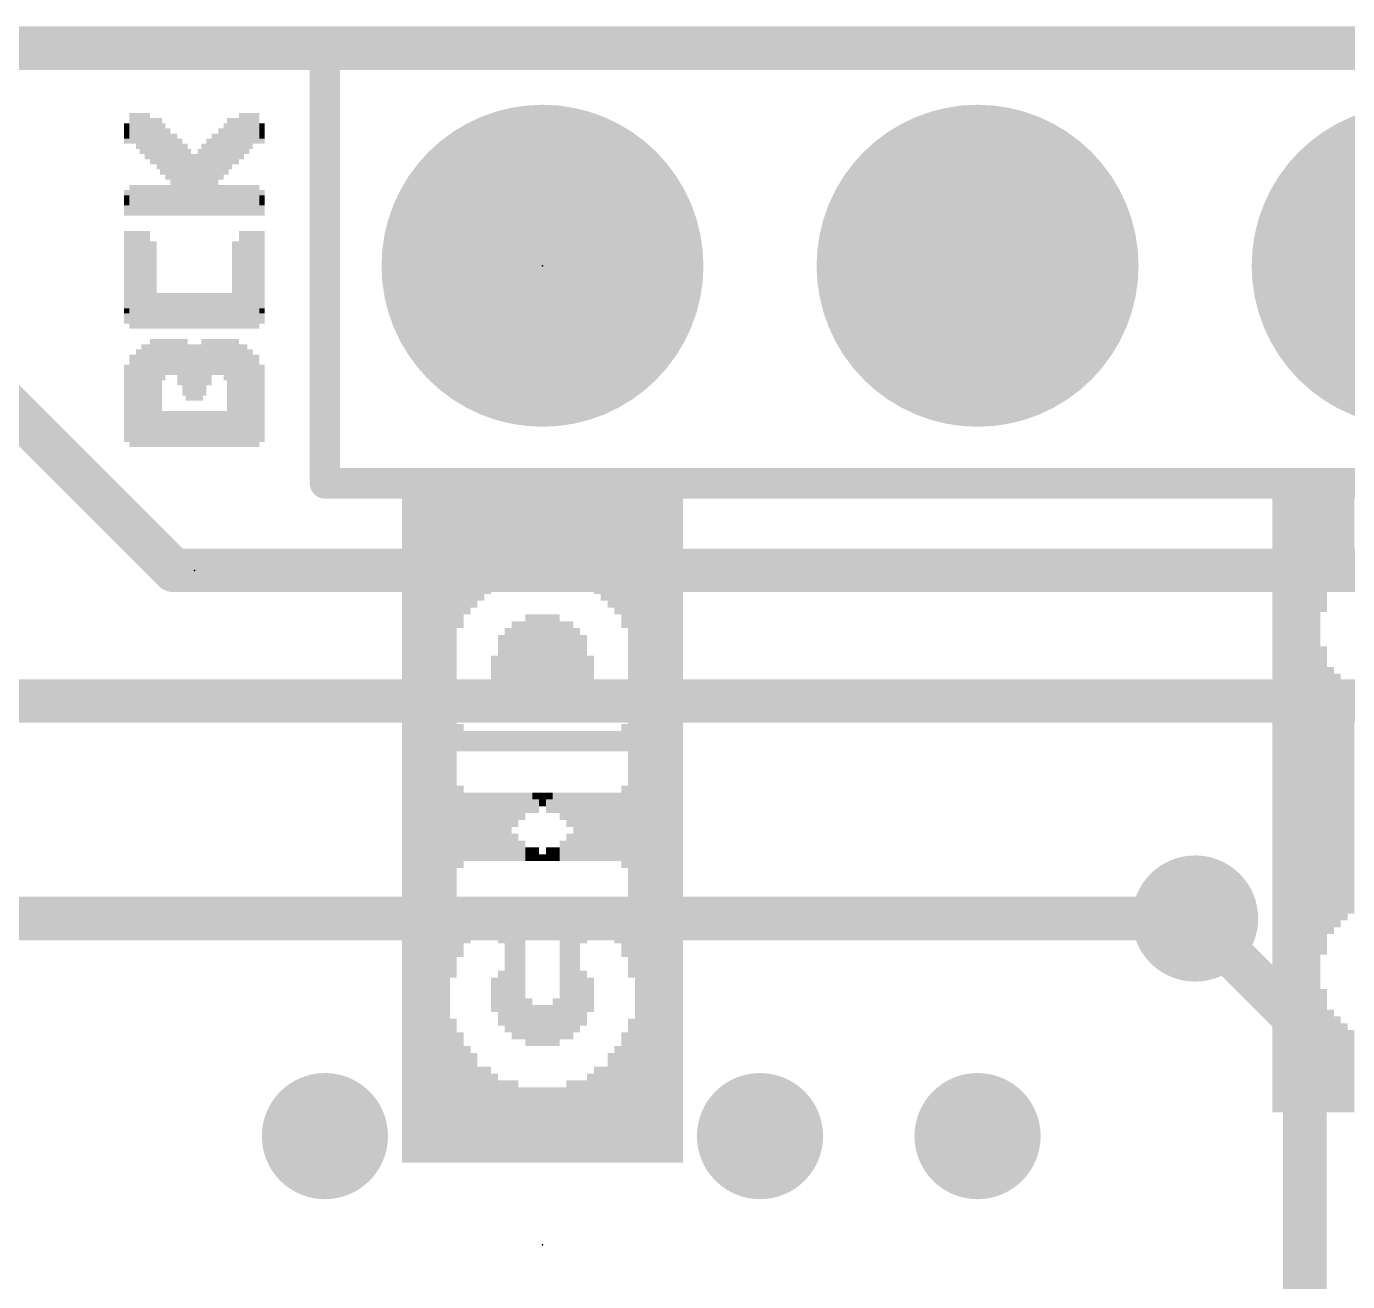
# Model space of a CAD drawing. Extents: x -38 to 69, y -21 to 41.
# Drawn here: x 10.96 to 18.67, y 33.44 to 40.77 of the extents above; entities that cross this region are included whole.
import ezdxf

# ---------------------------------------------------------------- set-up
doc = ezdxf.new("R2010")
doc.units = 0
for name, color, linetype in [('1', 12, 'CONTINUOUS'), ('16', 53, 'CONTINUOUS'), ('17', 254, 'CONTINUOUS'), ('18', 110, 'CONTINUOUS'), ('20', 53, 'CONTINUOUS'), ('21', 41, 'CONTINUOUS'), ('22', 40, 'CONTINUOUS'), ('23', 53, 'CONTINUOUS'), ('24', 53, 'CONTINUOUS'), ('51', 53, 'CONTINUOUS')]:
    doc.layers.add(name, color=color, linetype=linetype)

# ---------------------------------------------------------------- blocks, each defined once
blk = doc.blocks.new('RECT')
blk.add_solid([(-0.5, -0.5), (0.5, -0.5), (-0.5, 0.5), (0.5, 0.5)])
blk = doc.blocks.new('ROUNDP')
at = {"const_width": 0.5}
blk.add_lwpolyline([(0, -0.25, 1), (0, 0.25, 1), (0, -0.25)], format="xyb", dxfattribs=at)
blk = doc.blocks.new('ROUNDV')
at = {"const_width": 0.5}
blk.add_lwpolyline([(0, -0.25, 1), (0, 0.25, 1), (0, -0.25)], format="xyb", dxfattribs=at)

msp = doc.modelspace()

# ---------------------------------------------------------------- linework, layer by layer
at = {"layer": '1', "const_width": 0.254}
for points in [[(0, 40.64), (40.64, 40.64)], [(10.16, 39.25), (11.818, 37.592)], [(11.818, 37.592), (19.558, 37.592)], [(18.42, 34.92), (17.78, 35.56)], [(18.42, 27.445), (18.42, 34.92)]]:
    msp.add_lwpolyline(points, dxfattribs=at)
at = {"layer": '1', "const_width": 0.127}
for points in [[(11.818, 37.6555, 1), (11.818, 37.5285)], [(11.7731, 37.5471, 1), (11.8629, 37.6369)], [(17.8249, 35.6049, 1), (17.7351, 35.5151)], [(18.4835, 34.92, 1), (18.3565, 34.92)], [(18.3751, 34.8751, 1), (18.4649, 34.9649)]]:
    msp.add_lwpolyline(points, format="xyb", dxfattribs=at)
at = {"layer": '16', "const_width": 0.254}
for points in [[(0, 40.64), (40.64, 40.64)], [(20.32, 36.83), (5.08, 36.83)], [(5.08, 35.56), (17.78, 35.56)]]:
    msp.add_lwpolyline(points, dxfattribs=at)
at = {"layer": '16', "const_width": 0.127}
msp.add_lwpolyline([(17.78, 35.4965, 1), (17.78, 35.6235)], format="xyb", dxfattribs=at)
at = {"layer": '20', "const_width": 0.2032}
msp.add_lwpolyline([(0, 40.64), (40.64, 40.64)], dxfattribs=at)
at = {"layer": '21', "const_width": 0.1778}
for points in [[(12.7, 40.64), (12.7, 38.1)], [(12.7, 38.1), (27.94, 38.1)]]:
    msp.add_lwpolyline(points, dxfattribs=at)
at = {"layer": '21', "const_width": 0.0889}
for points in [[(12.7445, 40.64, 1), (12.6556, 40.64)], [(12.7, 38.1444, 1), (12.7, 38.0556)], [(12.6556, 38.1, 1), (12.7445, 38.1)]]:
    msp.add_lwpolyline(points, format="xyb", dxfattribs=at)
at = {"layer": '22', "const_width": 0.1778}
for points in [[(12.7, 40.64), (12.7, 38.1)], [(27.94, 38.1), (12.7, 38.1)]]:
    msp.add_lwpolyline(points, dxfattribs=at)
at = {"layer": '22', "const_width": 0.0889}
for points in [[(12.7445, 40.64, 1), (12.6556, 40.64)], [(12.7, 38.1444, 1), (12.7, 38.0556)], [(12.6556, 38.1, 1), (12.7445, 38.1)]]:
    msp.add_lwpolyline(points, format="xyb", dxfattribs=at)
at = {"layer": '23'}
for p in [(13.97, 39.37), (11.938, 37.592), (13.97, 33.655)]:
    msp.add_point(p, dxfattribs=at)
at = {"layer": '24'}
for p in [(11.938, 37.592), (13.97, 33.655)]:
    msp.add_point(p, dxfattribs=at)

# ---------------------------------------------------------------- block references
at = {"layer": '17', "xscale": 1.8796, "yscale": 1.8796, "rotation": 90}
for p in [(13.97, 39.37), (13.97, 39.37), (16.51, 39.37), (16.51, 39.37), (19.05, 39.37), (19.05, 39.37)]:
    msp.add_blockref('ROUNDP', p, dxfattribs=at)
at = {"layer": '18', "xscale": 0.7366, "yscale": 0.7366}
for p in [(17.78, 35.56), (17.78, 35.56), (12.7, 34.29), (12.7, 34.29), (15.24, 34.29), (15.24, 34.29), (16.51, 34.29), (16.51, 34.29)]:
    msp.add_blockref('ROUNDV', p, dxfattribs=at)
at = {"layer": '21', "rotation": 90}
for p, xscale, yscale in [((11.613, 40.157), 0.21, 0.03), ((11.633, 40.142), 0.24, 0.03), ((11.663, 40.127), 0.27, 0.03), ((12.213, 40.127), 0.27, 0.03), ((12.233, 40.142), 0.24, 0.03), ((12.263, 40.157), 0.21, 0.03), ((12.298, 40.172), 0.18, 0.04), ((11.543, 40.157), 0.09, 0.03), ((11.578, 40.157), 0.15, 0.04), ((11.698, 40.097), 0.27, 0.04), ((11.733, 40.097), 0.27, 0.03), ((11.753, 40.067), 0.27, 0.03), ((12.143, 40.067), 0.27, 0.03), ((12.178, 40.097), 0.27, 0.04), ((12.333, 40.142), 0.12, 0.03), ((11.783, 40.037), 0.27, 0.03), ((11.818, 40.007), 0.27, 0.04), ((11.853, 39.887), 0.45, 0.03), ((12.058, 39.887), 0.45, 0.04), ((12.093, 40.007), 0.27, 0.03), ((12.123, 40.037), 0.27, 0.03), ((11.883, 39.872), 0.42, 0.03), ((11.903, 39.857), 0.39, 0.03), ((11.993, 39.857), 0.39, 0.03), ((12.023, 39.872), 0.42, 0.03), ((11.938, 39.842), 0.36, 0.04), ((11.973, 39.842), 0.36, 0.03), ((11.578, 39.752), 0.18, 0.04), ((11.613, 39.752), 0.18, 0.03), ((11.633, 39.752), 0.18, 0.03), ((11.663, 39.752), 0.18, 0.03), ((11.698, 39.752), 0.18, 0.04), ((11.733, 39.752), 0.18, 0.03), ((11.753, 39.752), 0.18, 0.03), ((11.783, 39.752), 0.18, 0.03), ((11.818, 39.752), 0.18, 0.04), ((12.093, 39.752), 0.18, 0.03), ((12.123, 39.752), 0.18, 0.03), ((12.143, 39.752), 0.18, 0.03), ((12.178, 39.752), 0.18, 0.04), ((12.213, 39.752), 0.18, 0.03), ((12.233, 39.752), 0.18, 0.03), ((12.263, 39.752), 0.18, 0.03), ((12.298, 39.752), 0.18, 0.04), ((12.333, 39.737), 0.15, 0.03), ((11.543, 39.752), 0.06, 0.03), ((12.213, 39.287), 0.57, 0.03), ((12.233, 39.287), 0.57, 0.03), ((12.263, 39.287), 0.57, 0.03), ((12.298, 39.287), 0.57, 0.04), ((12.333, 39.302), 0.54, 0.03), ((12.178, 39.257), 0.51, 0.04), ((11.578, 39.122), 0.18, 0.04), ((11.613, 39.107), 0.21, 0.03), ((11.633, 39.107), 0.21, 0.03), ((11.663, 39.107), 0.21, 0.03), ((11.698, 39.107), 0.21, 0.04), ((11.733, 39.107), 0.21, 0.03), ((11.753, 39.107), 0.21, 0.03), ((11.783, 39.107), 0.21, 0.03), ((11.818, 39.107), 0.21, 0.04), ((11.853, 39.107), 0.21, 0.03), ((11.883, 39.107), 0.21, 0.03), ((11.903, 39.107), 0.21, 0.03), ((11.938, 39.107), 0.21, 0.04), ((11.973, 39.107), 0.21, 0.03), ((11.993, 39.107), 0.21, 0.03), ((12.023, 39.107), 0.21, 0.03), ((12.058, 39.107), 0.21, 0.04), ((12.093, 39.107), 0.21, 0.03), ((12.123, 39.107), 0.21, 0.03), ((12.143, 39.107), 0.21, 0.03), ((11.543, 39.107), 0.03, 0.03), ((11.633, 38.597), 0.57, 0.03), ((11.663, 38.612), 0.6, 0.03), ((11.698, 38.612), 0.6, 0.04), ((11.733, 38.612), 0.6, 0.03), ((11.753, 38.822), 0.24, 0.03), ((11.783, 38.837), 0.21, 0.03), ((11.818, 38.837), 0.21, 0.04), ((11.853, 38.792), 0.24, 0.03), ((11.883, 38.762), 0.3, 0.03), ((11.903, 38.747), 0.33, 0.03), ((11.938, 38.747), 0.33, 0.04), ((11.973, 38.747), 0.33, 0.03), ((11.993, 38.777), 0.33, 0.03), ((12.023, 38.837), 0.21, 0.03), ((12.058, 38.852), 0.18, 0.04), ((12.093, 38.852), 0.18, 0.03), ((12.123, 38.837), 0.21, 0.03), ((12.143, 38.627), 0.63, 0.03), ((12.178, 38.627), 0.63, 0.04), ((12.213, 38.612), 0.6, 0.03), ((12.233, 38.612), 0.6, 0.03), ((12.263, 38.597), 0.57, 0.03), ((11.578, 38.582), 0.48, 0.04), ((11.613, 38.582), 0.54, 0.03), ((12.298, 38.582), 0.54, 0.04), ((11.543, 38.567), 0.33, 0.03), ((12.333, 38.567), 0.45, 0.03), ((11.753, 38.417), 0.21, 0.03), ((11.783, 38.417), 0.21, 0.03), ((11.818, 38.417), 0.21, 0.04), ((11.853, 38.417), 0.21, 0.03), ((11.883, 38.417), 0.21, 0.03), ((11.903, 38.417), 0.21, 0.03), ((11.938, 38.417), 0.21, 0.04), ((11.973, 38.417), 0.21, 0.03), ((11.993, 38.417), 0.21, 0.03), ((12.023, 38.417), 0.21, 0.03), ((12.058, 38.417), 0.21, 0.04), ((12.093, 38.417), 0.21, 0.03), ((12.123, 38.417), 0.21, 0.03), ((18.25, 36.249), 3.64, 0.04), ((18.29, 36.249), 3.64, 0.04), ((18.33, 36.249), 3.64, 0.04), ((18.37, 36.249), 3.64, 0.04), ((18.41, 36.249), 3.64, 0.04), ((18.45, 36.249), 3.64, 0.04), ((18.49, 36.249), 3.64, 0.04), ((18.53, 37.709), 0.72, 0.04), ((18.57, 37.769), 0.6, 0.04), ((18.61, 37.789), 0.56, 0.04), ((18.65, 37.809), 0.52, 0.04), ((18.69, 37.829), 0.48, 0.04), ((13.17, 36.075), 3.88, 0.04), ((13.21, 36.075), 3.88, 0.04), ((13.25, 36.075), 3.88, 0.04), ((13.29, 36.075), 3.88, 0.04), ((13.33, 36.075), 3.88, 0.04), ((13.37, 36.075), 3.88, 0.04), ((13.41, 36.075), 3.88, 0.04), ((13.45, 36.615), 2.8, 0.04), ((13.49, 37.635), 0.76, 0.04), ((13.53, 37.675), 0.68, 0.04), ((13.57, 37.695), 0.64, 0.04), ((13.61, 37.715), 0.6, 0.04), ((13.65, 37.735), 0.56, 0.04), ((13.69, 37.755), 0.52, 0.04), ((13.73, 37.775), 0.48, 0.04), ((13.77, 37.775), 0.48, 0.04), ((13.81, 37.795), 0.44, 0.04), ((13.85, 37.795), 0.44, 0.04), ((13.89, 37.795), 0.44, 0.04), ((13.93, 37.795), 0.44, 0.04), ((13.97, 37.795), 0.44, 0.04), ((14.01, 37.795), 0.44, 0.04), ((14.05, 37.795), 0.44, 0.04), ((14.09, 37.795), 0.44, 0.04), ((14.13, 37.795), 0.44, 0.04), ((14.17, 37.775), 0.48, 0.04), ((14.21, 37.775), 0.48, 0.04), ((14.25, 37.755), 0.52, 0.04), ((14.29, 37.755), 0.52, 0.04), ((14.33, 37.735), 0.56, 0.04), ((14.37, 37.715), 0.6, 0.04), ((14.41, 37.695), 0.64, 0.04), ((14.45, 37.655), 0.72, 0.04), ((14.49, 37.595), 0.84, 0.04), ((14.53, 36.075), 3.88, 0.04), ((14.57, 36.075), 3.88, 0.04), ((14.61, 36.075), 3.88, 0.04), ((14.65, 36.075), 3.88, 0.04), ((14.69, 36.075), 3.88, 0.04), ((14.73, 36.075), 3.88, 0.04), ((14.77, 36.075), 3.88, 0.04), ((13.89, 37.135), 0.4, 0.04), ((13.93, 37.135), 0.4, 0.04), ((13.97, 37.135), 0.4, 0.04), ((14.01, 37.135), 0.4, 0.04), ((14.05, 37.135), 0.4, 0.04), ((13.81, 37.095), 0.32, 0.04), ((13.85, 37.115), 0.36, 0.04), ((14.09, 37.115), 0.36, 0.04), ((14.13, 37.115), 0.36, 0.04), ((14.17, 37.095), 0.32, 0.04), ((13.73, 37.055), 0.24, 0.04), ((13.77, 37.075), 0.28, 0.04), ((14.21, 37.075), 0.28, 0.04), ((18.53, 36.249), 1.8, 0.04), ((14.25, 37.015), 0.16, 0.04), ((18.57, 36.889), 0.28, 0.04), ((18.61, 36.889), 0.2, 0.04), ((18.65, 36.869), 0.16, 0.04), ((18.69, 36.849), 0.12, 0.04), ((13.49, 36.615), 0.16, 0.04), ((13.53, 36.595), 0.12, 0.04), ((13.57, 36.595), 0.12, 0.04), ((13.61, 36.595), 0.12, 0.04), ((13.65, 36.595), 0.12, 0.04), ((13.69, 36.595), 0.12, 0.04), ((13.73, 36.595), 0.12, 0.04), ((13.77, 36.595), 0.12, 0.04), ((13.81, 36.595), 0.12, 0.04), ((13.85, 36.595), 0.12, 0.04), ((13.89, 36.595), 0.12, 0.04), ((13.93, 36.595), 0.12, 0.04), ((13.97, 36.595), 0.12, 0.04), ((14.01, 36.595), 0.12, 0.04), ((14.05, 36.595), 0.12, 0.04), ((14.09, 36.595), 0.12, 0.04), ((14.13, 36.595), 0.12, 0.04), ((14.17, 36.595), 0.12, 0.04), ((14.21, 36.595), 0.12, 0.04), ((14.25, 36.595), 0.12, 0.04), ((14.29, 36.595), 0.12, 0.04), ((14.33, 36.595), 0.12, 0.04), ((14.37, 36.595), 0.12, 0.04), ((14.41, 36.595), 0.12, 0.04), ((14.45, 36.615), 0.16, 0.04), ((14.49, 36.595), 0.2, 0.04), ((18.57, 36.249), 0.6, 0.04), ((18.61, 36.249), 0.6, 0.04), ((18.65, 36.249), 0.52, 0.04), ((18.69, 36.249), 0.52, 0.04), ((13.49, 36.095), 0.48, 0.04), ((14.49, 36.095), 0.48, 0.04), ((13.53, 36.095), 0.4, 0.04), ((13.57, 36.115), 0.36, 0.04), ((13.61, 36.115), 0.36, 0.04), ((13.65, 36.135), 0.32, 0.04), ((13.69, 36.155), 0.28, 0.04), ((13.73, 36.175), 0.24, 0.04), ((13.77, 36.175), 0.24, 0.04), ((13.81, 36.195), 0.2, 0.04), ((13.85, 36.215), 0.16, 0.04), ((13.89, 36.235), 0.12, 0.04), ((13.93, 36.235), 0.12, 0.04), ((13.97, 36.255), 0.08, 0.04), ((14.01, 36.275), 0.04, 0.04), ((14.41, 36.075), 0.36, 0.04), ((14.45, 36.075), 0.44, 0.04), ((14.29, 36.035), 0.28, 0.04), ((14.33, 36.055), 0.32, 0.04), ((14.37, 36.055), 0.32, 0.04), ((14.17, 35.995), 0.2, 0.04), ((14.21, 35.995), 0.2, 0.04), ((14.25, 36.015), 0.24, 0.04), ((14.13, 35.975), 0.16, 0.04), ((14.01, 35.935), 0.08, 0.04), ((14.05, 35.935), 0.08, 0.04), ((14.09, 35.955), 0.12, 0.04), ((13.97, 35.915), 0.04, 0.04), ((18.57, 35.609), 0.28, 0.04), ((18.61, 35.609), 0.2, 0.04), ((18.65, 35.629), 0.16, 0.04), ((18.69, 35.649), 0.12, 0.04), ((13.49, 35.495), 0.32, 0.04), ((14.45, 35.535), 0.24, 0.04), ((14.49, 35.495), 0.32, 0.04), ((13.53, 35.515), 0.2, 0.04), ((13.57, 35.535), 0.16, 0.04), ((13.61, 35.535), 0.16, 0.04), ((13.65, 35.535), 0.16, 0.04), ((13.69, 35.535), 0.16, 0.04), ((13.73, 35.515), 0.2, 0.04), ((13.77, 35.255), 0.72, 0.04), ((13.81, 35.235), 0.76, 0.04), ((13.85, 35.235), 0.76, 0.04), ((13.89, 35.535), 0.16, 0.04), ((13.93, 35.555), 0.12, 0.04), ((13.97, 35.555), 0.12, 0.04), ((14.01, 35.555), 0.12, 0.04), ((14.05, 35.555), 0.12, 0.04), ((14.09, 35.555), 0.12, 0.04), ((14.13, 35.555), 0.12, 0.04), ((14.17, 35.555), 0.12, 0.04), ((14.21, 35.555), 0.12, 0.04), ((14.25, 35.555), 0.12, 0.04), ((14.29, 35.555), 0.12, 0.04), ((14.33, 35.555), 0.12, 0.04), ((14.37, 35.555), 0.12, 0.04), ((14.41, 35.535), 0.16, 0.04), ((13.73, 35.115), 0.28, 0.04), ((14.09, 35.055), 0.4, 0.04), ((14.13, 35.055), 0.4, 0.04), ((14.17, 35.075), 0.36, 0.04), ((14.21, 35.095), 0.32, 0.04), ((14.25, 35.115), 0.2, 0.04), ((13.89, 34.955), 0.28, 0.04), ((18.53, 34.789), 0.72, 0.04), ((13.93, 34.935), 0.24, 0.04), ((13.97, 34.935), 0.24, 0.04), ((14.01, 34.935), 0.24, 0.04), ((14.05, 34.935), 0.24, 0.04), ((18.57, 34.729), 0.6, 0.04), ((13.45, 34.555), 0.84, 0.04), ((18.61, 34.709), 0.56, 0.04), ((18.65, 34.689), 0.52, 0.04), ((13.49, 34.515), 0.76, 0.04), ((14.49, 34.535), 0.8, 0.04), ((18.69, 34.669), 0.48, 0.04), ((13.53, 34.475), 0.68, 0.04), ((14.45, 34.495), 0.72, 0.04), ((13.57, 34.455), 0.64, 0.04), ((14.37, 34.435), 0.6, 0.04), ((14.41, 34.455), 0.64, 0.04), ((13.61, 34.415), 0.56, 0.04), ((13.65, 34.415), 0.56, 0.04), ((13.69, 34.395), 0.52, 0.04), ((14.25, 34.395), 0.52, 0.04), ((14.29, 34.395), 0.52, 0.04), ((14.33, 34.415), 0.56, 0.04), ((13.73, 34.375), 0.48, 0.04), ((13.77, 34.375), 0.48, 0.04), ((13.81, 34.375), 0.48, 0.04), ((13.85, 34.355), 0.44, 0.04), ((13.89, 34.355), 0.44, 0.04), ((13.93, 34.355), 0.44, 0.04), ((13.97, 34.355), 0.44, 0.04), ((14.01, 34.355), 0.44, 0.04), ((14.05, 34.355), 0.44, 0.04), ((14.09, 34.355), 0.44, 0.04), ((14.13, 34.375), 0.48, 0.04), ((14.17, 34.375), 0.48, 0.04), ((14.21, 34.375), 0.48, 0.04)]:
    msp.add_blockref('RECT', p, dxfattribs=dict(at, xscale=xscale, yscale=yscale))
at = {"layer": '22', "rotation": 90}
for p, xscale, yscale in [((11.578, 40.172), 0.18, 0.04), ((11.613, 40.157), 0.21, 0.03), ((11.643, 40.142), 0.24, 0.03), ((11.663, 40.127), 0.27, 0.03), ((12.213, 40.127), 0.27, 0.03), ((12.243, 40.142), 0.24, 0.03), ((12.263, 40.157), 0.21, 0.03), ((11.543, 40.142), 0.12, 0.03), ((11.698, 40.097), 0.27, 0.04), ((11.733, 40.067), 0.27, 0.03), ((12.123, 40.067), 0.27, 0.03), ((12.143, 40.097), 0.27, 0.03), ((12.178, 40.097), 0.27, 0.04), ((12.298, 40.157), 0.15, 0.04), ((12.333, 40.157), 0.09, 0.03), ((11.753, 40.037), 0.27, 0.03), ((11.783, 40.007), 0.27, 0.03), ((11.818, 39.887), 0.45, 0.04), ((12.023, 39.887), 0.45, 0.03), ((12.058, 40.007), 0.27, 0.04), ((12.093, 40.037), 0.27, 0.03), ((11.853, 39.872), 0.42, 0.03), ((11.883, 39.857), 0.39, 0.03), ((11.973, 39.857), 0.39, 0.03), ((11.993, 39.872), 0.42, 0.03), ((11.903, 39.842), 0.36, 0.03), ((11.938, 39.842), 0.36, 0.04), ((11.543, 39.737), 0.15, 0.03), ((11.578, 39.752), 0.18, 0.04), ((11.613, 39.752), 0.18, 0.03), ((11.643, 39.752), 0.18, 0.03), ((11.663, 39.752), 0.18, 0.03), ((11.698, 39.752), 0.18, 0.04), ((11.733, 39.752), 0.18, 0.03), ((11.753, 39.752), 0.18, 0.03), ((11.783, 39.752), 0.18, 0.03), ((12.058, 39.752), 0.18, 0.04), ((12.093, 39.752), 0.18, 0.03), ((12.123, 39.752), 0.18, 0.03), ((12.143, 39.752), 0.18, 0.03), ((12.178, 39.752), 0.18, 0.04), ((12.213, 39.752), 0.18, 0.03), ((12.243, 39.752), 0.18, 0.03), ((12.263, 39.752), 0.18, 0.03), ((12.298, 39.752), 0.18, 0.04), ((12.333, 39.752), 0.06, 0.03), ((11.543, 39.302), 0.54, 0.03), ((11.578, 39.287), 0.57, 0.04), ((11.613, 39.287), 0.57, 0.03), ((11.643, 39.287), 0.57, 0.03), ((11.663, 39.287), 0.57, 0.03), ((11.698, 39.257), 0.51, 0.04), ((11.733, 39.107), 0.21, 0.03), ((11.753, 39.107), 0.21, 0.03), ((11.783, 39.107), 0.21, 0.03), ((11.818, 39.107), 0.21, 0.04), ((11.853, 39.107), 0.21, 0.03), ((11.883, 39.107), 0.21, 0.03), ((11.903, 39.107), 0.21, 0.03), ((11.938, 39.107), 0.21, 0.04), ((11.973, 39.107), 0.21, 0.03), ((11.993, 39.107), 0.21, 0.03), ((12.023, 39.107), 0.21, 0.03), ((12.058, 39.107), 0.21, 0.04), ((12.093, 39.107), 0.21, 0.03), ((12.123, 39.107), 0.21, 0.03), ((12.143, 39.107), 0.21, 0.03), ((12.178, 39.107), 0.21, 0.04), ((12.213, 39.107), 0.21, 0.03), ((12.243, 39.107), 0.21, 0.03), ((12.263, 39.107), 0.21, 0.03), ((12.298, 39.122), 0.18, 0.04), ((12.333, 39.107), 0.03, 0.03), ((11.613, 38.597), 0.57, 0.03), ((11.643, 38.612), 0.6, 0.03), ((11.663, 38.612), 0.6, 0.03), ((11.698, 38.627), 0.63, 0.04), ((11.733, 38.627), 0.63, 0.03), ((11.753, 38.837), 0.21, 0.03), ((11.783, 38.852), 0.18, 0.03), ((11.818, 38.852), 0.18, 0.04), ((11.853, 38.837), 0.21, 0.03), ((11.883, 38.777), 0.33, 0.03), ((11.903, 38.747), 0.33, 0.03), ((11.938, 38.747), 0.33, 0.04), ((11.973, 38.747), 0.33, 0.03), ((11.993, 38.762), 0.3, 0.03), ((12.023, 38.792), 0.24, 0.03), ((12.058, 38.837), 0.21, 0.04), ((12.093, 38.837), 0.21, 0.03), ((12.123, 38.822), 0.24, 0.03), ((12.143, 38.612), 0.6, 0.03), ((12.178, 38.612), 0.6, 0.04), ((12.213, 38.612), 0.6, 0.03), ((12.243, 38.597), 0.57, 0.03), ((11.578, 38.582), 0.54, 0.04), ((12.263, 38.582), 0.54, 0.03), ((12.298, 38.582), 0.48, 0.04), ((11.543, 38.567), 0.45, 0.03), ((12.333, 38.567), 0.33, 0.03), ((11.753, 38.417), 0.21, 0.03), ((11.783, 38.417), 0.21, 0.03), ((11.818, 38.417), 0.21, 0.04), ((11.853, 38.417), 0.21, 0.03), ((11.883, 38.417), 0.21, 0.03), ((11.903, 38.417), 0.21, 0.03), ((11.938, 38.417), 0.21, 0.04), ((11.973, 38.417), 0.21, 0.03), ((11.993, 38.417), 0.21, 0.03), ((12.023, 38.417), 0.21, 0.03), ((12.058, 38.417), 0.21, 0.04), ((12.093, 38.417), 0.21, 0.03), ((12.123, 38.417), 0.21, 0.03), ((18.25, 36.249), 3.64, 0.04), ((18.29, 36.249), 3.64, 0.04), ((18.33, 36.249), 3.64, 0.04), ((18.37, 36.249), 3.64, 0.04), ((18.41, 36.249), 3.64, 0.04), ((18.45, 36.249), 3.64, 0.04), ((18.49, 36.249), 3.64, 0.04), ((18.53, 37.749), 0.64, 0.04), ((18.57, 37.789), 0.56, 0.04), ((18.61, 37.809), 0.52, 0.04), ((18.65, 37.829), 0.48, 0.04), ((18.69, 37.849), 0.44, 0.04), ((13.17, 36.075), 3.88, 0.04), ((13.21, 36.075), 3.88, 0.04), ((13.25, 36.075), 3.88, 0.04), ((13.29, 36.075), 3.88, 0.04), ((13.33, 36.075), 3.88, 0.04), ((13.37, 36.075), 3.88, 0.04), ((13.41, 36.075), 3.88, 0.04), ((13.45, 37.595), 0.84, 0.04), ((13.49, 37.655), 0.72, 0.04), ((13.53, 37.695), 0.64, 0.04), ((13.57, 37.715), 0.6, 0.04), ((13.61, 37.735), 0.56, 0.04), ((13.65, 37.755), 0.52, 0.04), ((13.69, 37.755), 0.52, 0.04), ((13.73, 37.775), 0.48, 0.04), ((13.77, 37.775), 0.48, 0.04), ((13.81, 37.795), 0.44, 0.04), ((13.85, 37.795), 0.44, 0.04), ((13.89, 37.795), 0.44, 0.04), ((13.93, 37.795), 0.44, 0.04), ((13.97, 37.795), 0.44, 0.04), ((14.01, 37.795), 0.44, 0.04), ((14.05, 37.795), 0.44, 0.04), ((14.09, 37.795), 0.44, 0.04), ((14.13, 37.795), 0.44, 0.04), ((14.17, 37.775), 0.48, 0.04), ((14.21, 37.775), 0.48, 0.04), ((14.25, 37.755), 0.52, 0.04), ((14.29, 37.735), 0.56, 0.04), ((14.33, 37.715), 0.6, 0.04), ((14.37, 37.695), 0.64, 0.04), ((14.41, 37.675), 0.68, 0.04), ((14.45, 37.635), 0.76, 0.04), ((14.49, 36.615), 2.8, 0.04), ((14.53, 36.075), 3.88, 0.04), ((14.57, 36.075), 3.88, 0.04), ((14.61, 36.075), 3.88, 0.04), ((14.65, 36.075), 3.88, 0.04), ((14.69, 36.075), 3.88, 0.04), ((14.73, 36.075), 3.88, 0.04), ((14.77, 36.075), 3.88, 0.04), ((13.89, 37.135), 0.4, 0.04), ((13.93, 37.135), 0.4, 0.04), ((13.97, 37.135), 0.4, 0.04), ((14.01, 37.135), 0.4, 0.04), ((14.05, 37.135), 0.4, 0.04), ((13.77, 37.095), 0.32, 0.04), ((13.81, 37.115), 0.36, 0.04), ((13.85, 37.115), 0.36, 0.04), ((14.09, 37.115), 0.36, 0.04), ((14.13, 37.095), 0.32, 0.04), ((13.73, 37.075), 0.28, 0.04), ((14.17, 37.075), 0.28, 0.04), ((14.21, 37.055), 0.24, 0.04), ((13.69, 37.015), 0.16, 0.04), ((18.53, 36.689), 0.76, 0.04), ((18.57, 36.669), 0.64, 0.04), ((18.61, 36.669), 0.56, 0.04), ((18.65, 36.649), 0.52, 0.04), ((18.69, 36.649), 0.44, 0.04), ((13.45, 36.595), 0.2, 0.04), ((13.49, 36.615), 0.16, 0.04), ((13.53, 36.595), 0.12, 0.04), ((13.57, 36.595), 0.12, 0.04), ((13.61, 36.595), 0.12, 0.04), ((13.65, 36.595), 0.12, 0.04), ((13.69, 36.595), 0.12, 0.04), ((13.73, 36.595), 0.12, 0.04), ((13.77, 36.595), 0.12, 0.04), ((13.81, 36.595), 0.12, 0.04), ((13.85, 36.595), 0.12, 0.04), ((13.89, 36.595), 0.12, 0.04), ((13.93, 36.595), 0.12, 0.04), ((13.97, 36.595), 0.12, 0.04), ((14.01, 36.595), 0.12, 0.04), ((14.05, 36.595), 0.12, 0.04), ((14.09, 36.595), 0.12, 0.04), ((14.13, 36.595), 0.12, 0.04), ((14.17, 36.595), 0.12, 0.04), ((14.21, 36.595), 0.12, 0.04), ((14.25, 36.595), 0.12, 0.04), ((14.29, 36.595), 0.12, 0.04), ((14.33, 36.595), 0.12, 0.04), ((14.37, 36.595), 0.12, 0.04), ((14.41, 36.595), 0.12, 0.04), ((14.45, 36.615), 0.16, 0.04), ((13.45, 36.095), 0.48, 0.04), ((14.45, 36.095), 0.48, 0.04), ((13.49, 36.075), 0.44, 0.04), ((13.53, 36.075), 0.36, 0.04), ((13.93, 36.275), 0.04, 0.04), ((13.97, 36.255), 0.08, 0.04), ((14.01, 36.235), 0.12, 0.04), ((14.05, 36.235), 0.12, 0.04), ((14.09, 36.215), 0.16, 0.04), ((14.13, 36.195), 0.2, 0.04), ((14.17, 36.175), 0.24, 0.04), ((14.21, 36.175), 0.24, 0.04), ((14.25, 36.155), 0.28, 0.04), ((14.29, 36.135), 0.32, 0.04), ((14.33, 36.115), 0.36, 0.04), ((14.37, 36.115), 0.36, 0.04), ((14.41, 36.095), 0.4, 0.04), ((13.57, 36.055), 0.32, 0.04), ((13.61, 36.055), 0.32, 0.04), ((13.65, 36.035), 0.28, 0.04), ((18.53, 35.809), 0.76, 0.04), ((13.69, 36.015), 0.24, 0.04), ((13.73, 35.995), 0.2, 0.04), ((13.77, 35.995), 0.2, 0.04), ((18.57, 35.829), 0.64, 0.04), ((18.61, 35.829), 0.56, 0.04), ((18.65, 35.849), 0.52, 0.04), ((13.81, 35.975), 0.16, 0.04), ((18.69, 35.849), 0.44, 0.04), ((13.85, 35.955), 0.12, 0.04), ((13.89, 35.935), 0.08, 0.04), ((13.93, 35.935), 0.08, 0.04), ((13.97, 35.915), 0.04, 0.04), ((13.45, 35.495), 0.32, 0.04), ((13.49, 35.535), 0.24, 0.04), ((14.45, 35.495), 0.32, 0.04), ((13.53, 35.535), 0.16, 0.04), ((13.57, 35.555), 0.12, 0.04), ((13.61, 35.555), 0.12, 0.04), ((13.65, 35.555), 0.12, 0.04), ((13.69, 35.555), 0.12, 0.04), ((13.73, 35.555), 0.12, 0.04), ((13.77, 35.555), 0.12, 0.04), ((13.81, 35.555), 0.12, 0.04), ((13.85, 35.555), 0.12, 0.04), ((13.89, 35.555), 0.12, 0.04), ((13.93, 35.555), 0.12, 0.04), ((13.97, 35.555), 0.12, 0.04), ((14.01, 35.555), 0.12, 0.04), ((14.05, 35.535), 0.16, 0.04), ((14.09, 35.235), 0.76, 0.04), ((14.13, 35.235), 0.76, 0.04), ((14.17, 35.255), 0.72, 0.04), ((14.21, 35.515), 0.2, 0.04), ((14.25, 35.535), 0.16, 0.04), ((14.29, 35.535), 0.16, 0.04), ((14.33, 35.535), 0.16, 0.04), ((14.37, 35.535), 0.16, 0.04), ((14.41, 35.515), 0.2, 0.04), ((13.73, 35.095), 0.32, 0.04), ((13.77, 35.075), 0.36, 0.04), ((13.81, 35.055), 0.4, 0.04), ((13.85, 35.055), 0.4, 0.04), ((14.21, 35.115), 0.28, 0.04), ((13.69, 35.115), 0.2, 0.04), ((14.05, 34.955), 0.28, 0.04), ((13.89, 34.935), 0.24, 0.04), ((13.93, 34.935), 0.24, 0.04), ((13.97, 34.935), 0.24, 0.04), ((14.01, 34.935), 0.24, 0.04), ((18.53, 34.749), 0.64, 0.04), ((14.49, 34.555), 0.84, 0.04), ((18.57, 34.709), 0.56, 0.04), ((18.61, 34.689), 0.52, 0.04), ((13.45, 34.535), 0.8, 0.04), ((14.45, 34.515), 0.76, 0.04), ((18.65, 34.669), 0.48, 0.04), ((18.69, 34.649), 0.44, 0.04), ((13.49, 34.495), 0.72, 0.04), ((14.41, 34.475), 0.68, 0.04), ((13.53, 34.455), 0.64, 0.04), ((13.57, 34.435), 0.6, 0.04), ((14.37, 34.455), 0.64, 0.04), ((13.61, 34.415), 0.56, 0.04), ((13.65, 34.395), 0.52, 0.04), ((13.69, 34.395), 0.52, 0.04), ((14.25, 34.395), 0.52, 0.04), ((14.29, 34.415), 0.56, 0.04), ((14.33, 34.415), 0.56, 0.04), ((13.73, 34.375), 0.48, 0.04), ((13.77, 34.375), 0.48, 0.04), ((13.81, 34.375), 0.48, 0.04), ((13.85, 34.355), 0.44, 0.04), ((13.89, 34.355), 0.44, 0.04), ((13.93, 34.355), 0.44, 0.04), ((13.97, 34.355), 0.44, 0.04), ((14.01, 34.355), 0.44, 0.04), ((14.05, 34.355), 0.44, 0.04), ((14.09, 34.355), 0.44, 0.04), ((14.13, 34.375), 0.48, 0.04), ((14.17, 34.375), 0.48, 0.04), ((14.21, 34.375), 0.48, 0.04)]:
    msp.add_blockref('RECT', p, dxfattribs=dict(at, xscale=xscale, yscale=yscale))
at = {"layer": '51', "xscale": 0.508, "yscale": 0.508}
for p in [(13.97, 39.37), (16.51, 39.37)]:
    msp.add_blockref('RECT', p, dxfattribs=at)

doc.saveas('drawing.dxf')
